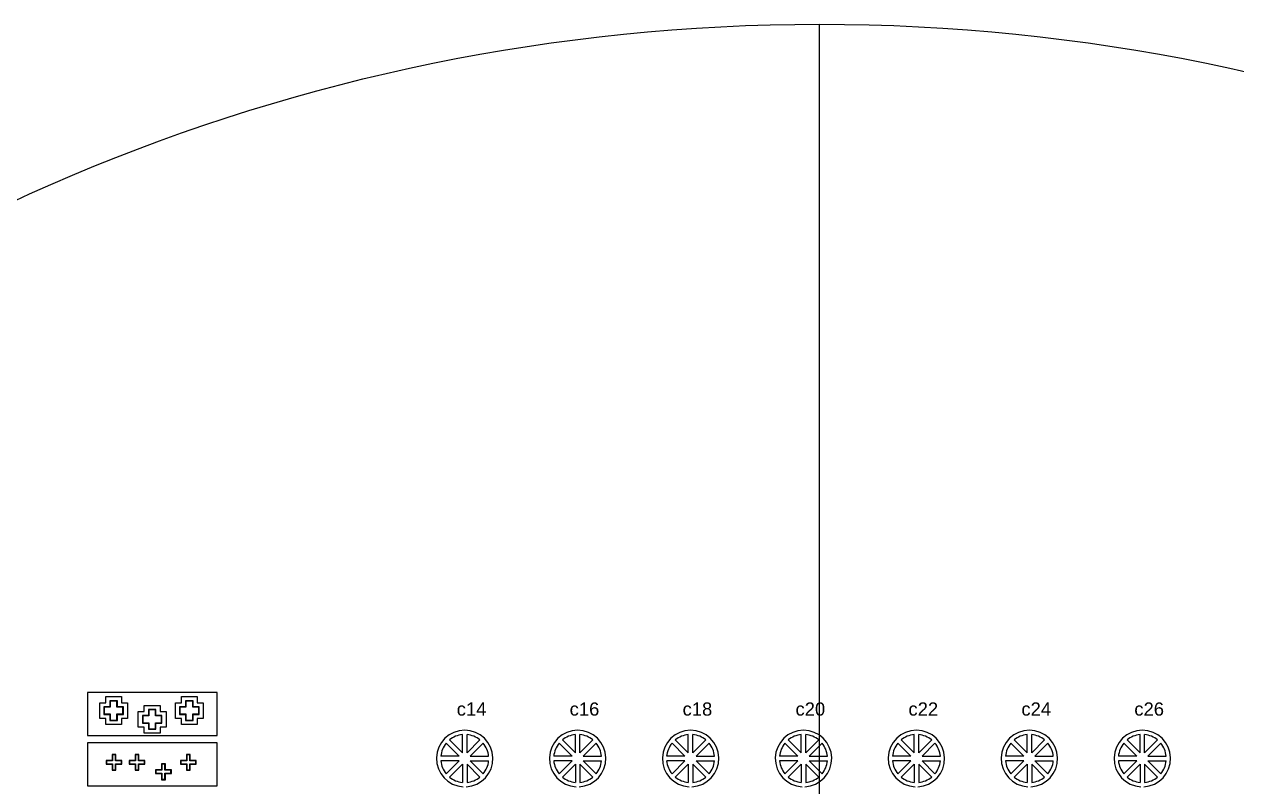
# Model space of a CAD drawing. Extents: x 1828 to 103828, y 11639 to 113639.
# Drawn here: x 31699 to 63908, y 93399 to 113639 of the extents above; entities that cross this region are included whole.
import ezdxf

# ---------------------------------------------------------------- set-up
doc = ezdxf.new("R2010")
doc.units = 13
for name, color, linetype in [('Control - FILL', 40, 'Continuous'), ('Control - SU8', 10, 'Continuous'), ('Flow - AZ50', 80, 'Continuous'), ('Flow - SU8', 140, 'Continuous'), ('OPAQUE', 10, 'Continuous')]:
    doc.layers.add(name, color=color, linetype=linetype)
doc.styles.get("Standard").update_dxf_attribs({"font": 'arial.ttf', "height": 250})

msp = doc.modelspace()

# ---------------------------------------------------------------- linework, layer by layer
msp.add_line((52828, 11639), (52828, 113639))
msp.add_line((52828, 11639), (52828, 113639))
at = {"layer": 'Control - FILL'}
for p, q in [((43338, 94296), (43338, 94782)), ((43461, 94296), (43461, 94782)), ((46338, 94296), (46338, 94782)), ((46461, 94296), (46461, 94782)), ((49338, 94296), (49338, 94782)), ((49461, 94296), (49461, 94782)), ((52338, 94296), (52338, 94782)), ((52461, 94296), (52461, 94782)), ((55338, 94296), (55338, 94782)), ((55461, 94296), (55461, 94782)), ((58338, 94296), (58338, 94782)), ((58461, 94296), (58461, 94782)), ((61338, 94296), (61338, 94782)), ((61461, 94296), (61461, 94782)), ((43251, 94209), (42907, 94553)), ((43338, 94296), (42994, 94640)), ((43461, 94296), (43805, 94640)), ((43547, 94209), (43891, 94553)), ((46251, 94209), (45907, 94553)), ((46338, 94296), (45994, 94640)), ((46461, 94296), (46805, 94640)), ((46547, 94209), (46891, 94553)), ((49251, 94209), (48907, 94553)), ((49338, 94296), (48994, 94640)), ((49461, 94296), (49805, 94640)), ((49547, 94209), (49891, 94553)), ((52251, 94209), (51907, 94553)), ((52338, 94296), (51994, 94640)), ((52461, 94296), (52805, 94640)), ((52547, 94209), (52891, 94553)), ((55251, 94209), (54907, 94553)), ((55338, 94296), (54994, 94640)), ((55461, 94296), (55805, 94640)), ((55547, 94209), (55891, 94553)), ((58251, 94209), (57907, 94553)), ((58338, 94296), (57994, 94640)), ((58461, 94296), (58805, 94640)), ((58547, 94209), (58891, 94553)), ((61251, 94209), (60907, 94553)), ((61338, 94296), (60994, 94640)), ((61461, 94296), (61805, 94640)), ((61547, 94209), (61891, 94553)), ((43251, 94209), (42765, 94209)), ((43251, 94087), (42765, 94087)), ((43251, 94087), (42907, 93742)), ((43547, 94209), (44034, 94209)), ((43547, 94087), (44034, 94087)), ((43547, 94087), (43891, 93742)), ((46251, 94209), (45765, 94209)), ((46251, 94087), (45765, 94087)), ((46251, 94087), (45907, 93742)), ((46547, 94209), (47034, 94209)), ((46547, 94087), (47034, 94087)), ((46547, 94087), (46891, 93742)), ((49251, 94209), (48765, 94209)), ((49251, 94087), (48765, 94087)), ((49251, 94087), (48907, 93742)), ((49547, 94209), (50034, 94209)), ((49547, 94087), (50034, 94087)), ((49547, 94087), (49891, 93742)), ((52251, 94209), (51765, 94209)), ((52251, 94087), (51765, 94087)), ((52251, 94087), (51907, 93742)), ((52547, 94209), (53034, 94209)), ((52547, 94087), (53034, 94087)), ((52547, 94087), (52891, 93742)), ((55251, 94209), (54765, 94209)), ((55251, 94087), (54765, 94087)), ((55251, 94087), (54907, 93742)), ((55547, 94209), (56034, 94209)), ((55547, 94087), (56034, 94087)), ((55547, 94087), (55891, 93742)), ((58251, 94209), (57765, 94209)), ((58251, 94087), (57765, 94087)), ((58251, 94087), (57907, 93742)), ((58547, 94209), (59034, 94209)), ((58547, 94087), (59034, 94087)), ((58547, 94087), (58891, 93742)), ((61251, 94209), (60765, 94209)), ((61251, 94087), (60765, 94087)), ((61251, 94087), (60907, 93742)), ((61547, 94209), (62034, 94209)), ((61547, 94087), (62034, 94087)), ((61547, 94087), (61891, 93742)), ((43338, 94000), (42994, 93656)), ((43338, 94000), (43338, 93513)), ((43461, 94000), (43461, 93513)), ((43461, 94000), (43805, 93656)), ((46338, 94000), (45994, 93656)), ((46338, 94000), (46338, 93513)), ((46461, 94000), (46461, 93513)), ((46461, 94000), (46805, 93656)), ((49338, 94000), (48994, 93656)), ((49338, 94000), (49338, 93513)), ((49461, 94000), (49461, 93513)), ((49461, 94000), (49805, 93656)), ((52338, 94000), (51994, 93656)), ((52338, 94000), (52338, 93513)), ((52461, 94000), (52461, 93513)), ((52461, 94000), (52805, 93656)), ((55338, 94000), (54994, 93656)), ((55338, 94000), (55338, 93513)), ((55461, 94000), (55461, 93513)), ((55461, 94000), (55805, 93656)), ((58338, 94000), (57994, 93656)), ((58338, 94000), (58338, 93513)), ((58461, 94000), (58461, 93513)), ((58461, 94000), (58805, 93656)), ((61338, 94000), (60994, 93656)), ((61338, 94000), (61338, 93513)), ((61461, 94000), (61461, 93513)), ((61461, 94000), (61805, 93656))]:
    msp.add_line(p, q, dxfattribs=at)
for centre, start, end in [((43399, 94148), 95.5177, 129.4823), ((43399, 94148), 50.5177, 84.4823), ((46399, 94148), 95.5177, 129.4823), ((46399, 94148), 50.5177, 84.4823), ((49399, 94148), 95.5177, 129.4823), ((49399, 94148), 50.5177, 84.4823), ((52399, 94148), 95.5177, 129.4823), ((52399, 94148), 50.5177, 84.4823), ((55399, 94148), 95.5177, 129.4823), ((55399, 94148), 50.5177, 84.4823), ((58399, 94148), 95.5177, 129.4823), ((58399, 94148), 50.5177, 84.4823), ((61399, 94148), 95.5177, 129.4823), ((61399, 94148), 50.5177, 84.4823), ((43399, 94148), 140.5177, 174.4823), ((43399, 94148), 5.5177, 39.4823), ((46399, 94148), 140.5177, 174.4823), ((46399, 94148), 5.5177, 39.4823), ((49399, 94148), 140.5177, 174.4823), ((49399, 94148), 5.5177, 39.4823), ((52399, 94148), 140.5177, 174.4823), ((52399, 94148), 5.5177, 39.4823), ((55399, 94148), 140.5177, 174.4823), ((55399, 94148), 5.5177, 39.4823), ((58399, 94148), 140.5177, 174.4823), ((58399, 94148), 5.5177, 39.4823), ((61399, 94148), 140.5177, 174.4823), ((61399, 94148), 5.5177, 39.4823), ((43399, 94148), 185.5177, 219.4823), ((43399, 94148), 320.5177, 354.4823), ((46399, 94148), 185.5177, 219.4823), ((46399, 94148), 320.5177, 354.4823), ((49399, 94148), 185.5177, 219.4823), ((49399, 94148), 320.5177, 354.4823), ((52399, 94148), 185.5177, 219.4823), ((52399, 94148), 320.5177, 354.4823), ((55399, 94148), 185.5177, 219.4823), ((55399, 94148), 320.5177, 354.4823), ((58399, 94148), 185.5177, 219.4823), ((58399, 94148), 320.5177, 354.4823), ((61399, 94148), 185.5177, 219.4823), ((61399, 94148), 320.5177, 354.4823), ((43399, 94148), 230.5177, 264.4823), ((43399, 94148), 275.5177, 309.4823), ((46399, 94148), 230.5177, 264.4823), ((46399, 94148), 275.5177, 309.4823), ((49399, 94148), 230.5177, 264.4823), ((49399, 94148), 275.5177, 309.4823), ((52399, 94148), 230.5177, 264.4823), ((52399, 94148), 275.5177, 309.4823), ((55399, 94148), 230.5177, 264.4823), ((55399, 94148), 275.5177, 309.4823), ((58399, 94148), 230.5177, 264.4823), ((58399, 94148), 275.5177, 309.4823), ((61399, 94148), 230.5177, 264.4823), ((61399, 94148), 275.5177, 309.4823)]:
    msp.add_arc(centre, 638, start, end, dxfattribs=at)
at = {"layer": 'Control - SU8'}
for centre in [(43399, 94148), (46399, 94148), (49399, 94148), (52399, 94148), (55399, 94148), (58399, 94148), (61399, 94148)]:
    msp.add_arc(centre, 750, 272.866, 267.134, dxfattribs=at)
at = {"layer": 'Flow - AZ50'}
for points in [[(34162, 95510), (34162, 95670), (33983, 95670), (33983, 95510), (33823, 95510), (33823, 95330), (33983, 95330), (33983, 95170), (34162, 95170), (34162, 95330), (34322, 95330), (34322, 95510)], [(36175, 95510), (36175, 95670), (35995, 95670), (35995, 95510), (35835, 95510), (35835, 95330), (35995, 95330), (35995, 95170), (36175, 95170), (36175, 95330), (36335, 95330), (36335, 95510)], [(35187, 95278), (35187, 95438), (35007, 95438), (35007, 95278), (34847, 95278), (34847, 95098), (35007, 95098), (35007, 94938), (35187, 94938), (35187, 95098), (35347, 95098), (35347, 95278)], [(34124, 94087), (34124, 94247), (34044, 94247), (34044, 94087), (33885, 94087), (33885, 94007), (34044, 94007), (34044, 93847), (34124, 93847), (34124, 94007), (34284, 94007), (34284, 94087)], [(34735, 94087), (34735, 94247), (34655, 94247), (34655, 94087), (34495, 94087), (34495, 94007), (34655, 94007), (34655, 93847), (34735, 93847), (34735, 94007), (34895, 94007), (34895, 94087)], [(36099, 94087), (36099, 94247), (36019, 94247), (36019, 94087), (35859, 94087), (35859, 94007), (36019, 94007), (36019, 93847), (36099, 93847), (36099, 94007), (36259, 94007), (36259, 94087)], [(35437, 93836), (35437, 93996), (35357, 93996), (35357, 93836), (35197, 93836), (35197, 93756), (35357, 93756), (35357, 93596), (35437, 93596), (35437, 93756), (35597, 93756), (35597, 93836)]]:
    msp.add_lwpolyline(points, close=True, dxfattribs=at)
at = {"layer": 'Flow - SU8'}
for points in [[(36823, 95898), (33382, 95898), (33382, 94757), (36823, 94757)], [(34282, 95790), (34282, 95630), (34442, 95630), (34442, 95210), (34282, 95210), (34282, 95050), (33863, 95050), (33863, 95210), (33703, 95210), (33703, 95630), (33863, 95630), (33863, 95790), (34282, 95790)], [(33973, 95520), (33813, 95520), (33813, 95320), (33973, 95320), (33973, 95160), (34172, 95160), (34172, 95320), (34332, 95320), (34332, 95520), (34172, 95520), (34172, 95680), (33973, 95680)], [(36295, 95790), (36295, 95630), (36455, 95630), (36455, 95210), (36295, 95210), (36295, 95050), (35875, 95050), (35875, 95210), (35715, 95210), (35715, 95630), (35875, 95630), (35875, 95790), (36295, 95790)], [(35985, 95520), (35825, 95520), (35825, 95320), (35985, 95320), (35985, 95160), (36185, 95160), (36185, 95320), (36345, 95320), (36345, 95520), (36185, 95520), (36185, 95680), (35985, 95680)], [(35307, 95558), (35307, 95398), (35467, 95398), (35467, 94978), (35307, 94978), (35307, 94818), (34887, 94818), (34887, 94978), (34727, 94978), (34727, 95398), (34887, 95398), (34887, 95558), (35307, 95558)], [(34997, 95288), (34837, 95288), (34837, 95088), (34997, 95088), (34997, 94928), (35197, 94928), (35197, 95088), (35357, 95088), (35357, 95288), (35197, 95288), (35197, 95448), (34997, 95448)], [(36823, 94567), (33382, 94567), (33382, 93426), (36823, 93426)], [(34034, 94097), (33875, 94097), (33875, 93997), (34034, 93997), (34034, 93837), (34134, 93837), (34134, 93997), (34294, 93997), (34294, 94097), (34134, 94097), (34134, 94257), (34034, 94257)], [(34645, 94097), (34485, 94097), (34485, 93997), (34645, 93997), (34645, 93837), (34745, 93837), (34745, 93997), (34905, 93997), (34905, 94097), (34745, 94097), (34745, 94257), (34645, 94257)], [(36009, 94097), (35849, 94097), (35849, 93997), (36009, 93997), (36009, 93837), (36109, 93837), (36109, 93997), (36269, 93997), (36269, 94097), (36109, 94097), (36109, 94257), (36009, 94257)], [(35347, 93846), (35187, 93846), (35187, 93746), (35347, 93746), (35347, 93586), (35447, 93586), (35447, 93746), (35607, 93746), (35607, 93846), (35447, 93846), (35447, 94006), (35347, 94006)]]:
    msp.add_lwpolyline(points, close=True, dxfattribs=at)
at = {"layer": 'OPAQUE'}
msp.add_circle((52828, 62639), 51000, dxfattribs=at)

# ---------------------------------------------------------------- texts
at = {"layer": 'Control - SU8', "char_height": 350, "attachment_point": 1}
for s, insert in [('c14', (43187, 95636)), ('c16', (46187, 95636)), ('c18', (49187, 95636)), ('c20', (52187, 95636)), ('c22', (55187, 95636)), ('c24', (58187, 95636)), ('c26', (61187, 95636))]:
    msp.add_mtext_dynamic_manual_height_columns(s, width=6.63, gutter_width=12.5, heights=[0], dxfattribs=dict(at, insert=insert))

doc.saveas('drawing.dxf')
